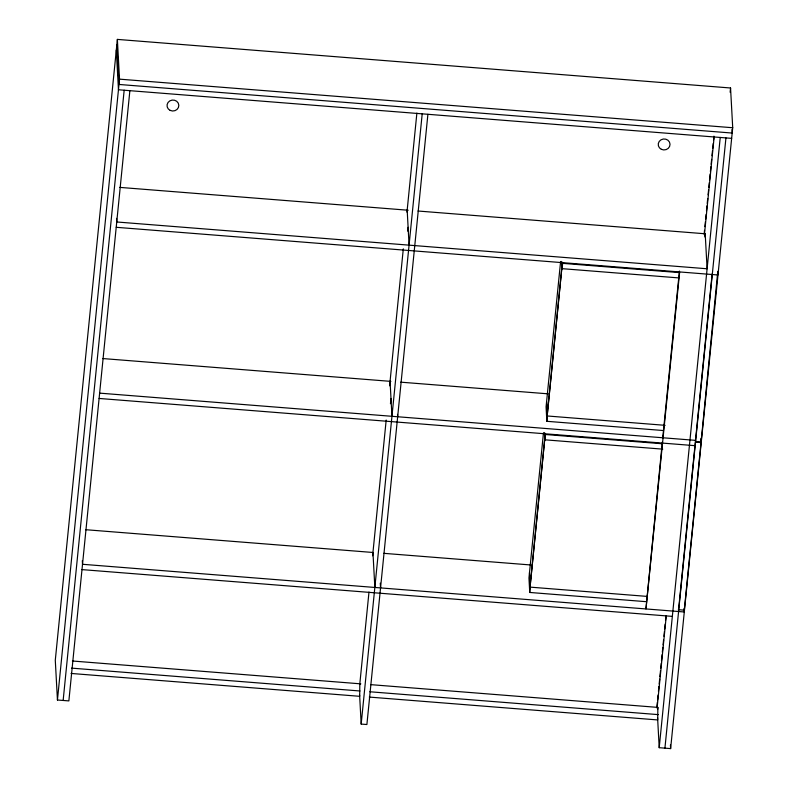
<?xml version="1.0" encoding="UTF-8"?>
<svg xmlns="http://www.w3.org/2000/svg" width="788" height="788" viewBox="0 0 788 788"><rect width="100%" height="100%" fill="white"/><g stroke="black" fill="none" stroke-linecap="round" stroke-linejoin="round"><path stroke-width="1.18" d="M657.576 717.523L659.211 747.694L670.627 748.6L732.712 127.735L730.555 87.99L117.373 39.4L55.288 660.265L57.445 700.01L68.861 700.906L129.872 90.669M57.445 700.01L119.52 79.145L117.373 39.4M63.148 700.453L124.169 90.226M359.781 684.201L368.991 592.034M372.616 555.796L386.189 420.053M389.617 385.805L403.308 248.841M406.972 212.149L416.882 113.098M359.683 696.316L359.82 683.777M390.454 403.761L390.986 398.452M407.82 231.199L408.105 227.289M427.904 114.29L366.893 724.527L361.18 724.073L422.201 113.836M543.493 432.671L528.955 578.008L529.743 592.458L646.259 601.687M560.603 261.517L546.074 406.854L546.852 421.304L663.368 430.534M529.743 592.458L530.275 587.139L529.487 572.689M662.747 449.15L545 439.822L545.532 434.513L662.048 443.743M546.852 421.304L547.384 415.985L546.606 401.535M678.635 277.898L562.12 268.669L562.652 263.35L679.158 272.589M662.334 441.999L645.963 608.947L679.66 271.949M662.698 438.335L679.423 271.062M656.847 707.26L657.33 702.364M657.576 699.921L658.069 695.026M658.433 691.362L658.926 686.466M659.172 684.023L659.654 679.128M659.901 676.685L660.511 670.568M660.758 668.125L661.25 663.23M661.487 660.787L662.097 654.67M662.344 652.228L662.836 647.332M663.082 644.889L663.565 639.994M663.939 636.33L664.422 631.434M664.668 628.991L665.161 624.096M665.525 620.432L666.018 615.536M704.167 233.977L704.531 230.313M704.896 226.639L705.388 221.753M705.634 219.3L706.127 214.415M706.491 210.741L706.974 205.855M707.22 203.403L707.713 198.517M708.077 194.843L708.57 189.957M708.816 187.505L709.298 182.619M709.545 180.166L710.155 174.059M710.402 171.607L710.894 166.721M711.14 164.268L711.623 159.383M711.988 155.709L712.48 150.823M712.726 148.371L713.219 143.485M713.583 139.811L713.948 136.147M657.084 708.136L666.234 616.236M704.403 234.863L714.164 136.846M657.635 709.525L657.852 707.397L370.656 684.634M704.886 236.971L705.201 233.78L418.004 211.017M657.852 707.397L657.714 719.937L369.286 697.075M659.211 747.694L720.232 137.457M730.131 92.245L730.555 87.99M712.155 273.938L695.39 441.526L701.103 441.969L717.73 271.978M664.924 748.147L725.935 137.91M701.044 442.58L684.289 610.168L678.576 609.715L695.331 442.127L701.044 442.58L700.906 440.177M119.52 79.145L732.712 127.735M731.648 138.363L118.466 89.773L116.309 50.028M119.766 187.386L408.184 210.238M116.22 227.299L717.986 274.982L717.789 271.368M102.647 358.54L390.868 381.382M400.678 382.16L548.172 393.842M547.384 415.985L665.131 425.323M99.633 393.133L695.696 440.374M99.101 398.452L695.164 445.683M85.537 529.694L372.734 552.457M383.776 553.334L531.063 564.996M530.275 587.139L646.79 596.378M81.991 569.606L672.341 616.383M72.407 661.004L360.835 683.856M71.57 668.125L359.998 690.987M369.818 691.765L658.236 714.617M71.038 673.445L359.466 696.296M731.983 129.439L732.18 133.054L118.988 84.454L116.841 44.709M705.201 233.78L707.102 268.767L116.752 221.98L116.555 218.365M700.906 438.364L701.103 441.969M684.092 608.366L684.289 611.98L82.523 564.287L82.326 560.672M678.448 609.114L678.586 611.527M662.964 435.685L663.082 437.793M670.43 744.985L670.627 748.6M561.726 261.439L562.12 268.669M544.606 432.592L545 439.822M407.179 210.16L409.07 245.147M397.536 414.37L397.664 416.754M390.06 381.313L391.961 416.3M380.289 583.15L380.555 587.907M372.951 552.467L374.842 587.454M359.614 695.124L361.18 724.073M545.188 434.552L529.891 588.735L545.188 434.552M562.297 263.399L547 417.581L562.297 263.399M661.349 149.316A5.9 5.486 -3.1 0 0 670.027 144.224A5.9 5.486 -3.1 0 0 661.014 139.811A5.9 5.486 -3.1 0 0 661.349 149.316M170.149 110.389A5.9 5.486 -3.1 0 0 178.827 105.297A5.9 5.486 -3.1 0 0 169.814 100.884A5.9 5.486 -3.1 0 0 170.149 110.389"/></g></svg>
